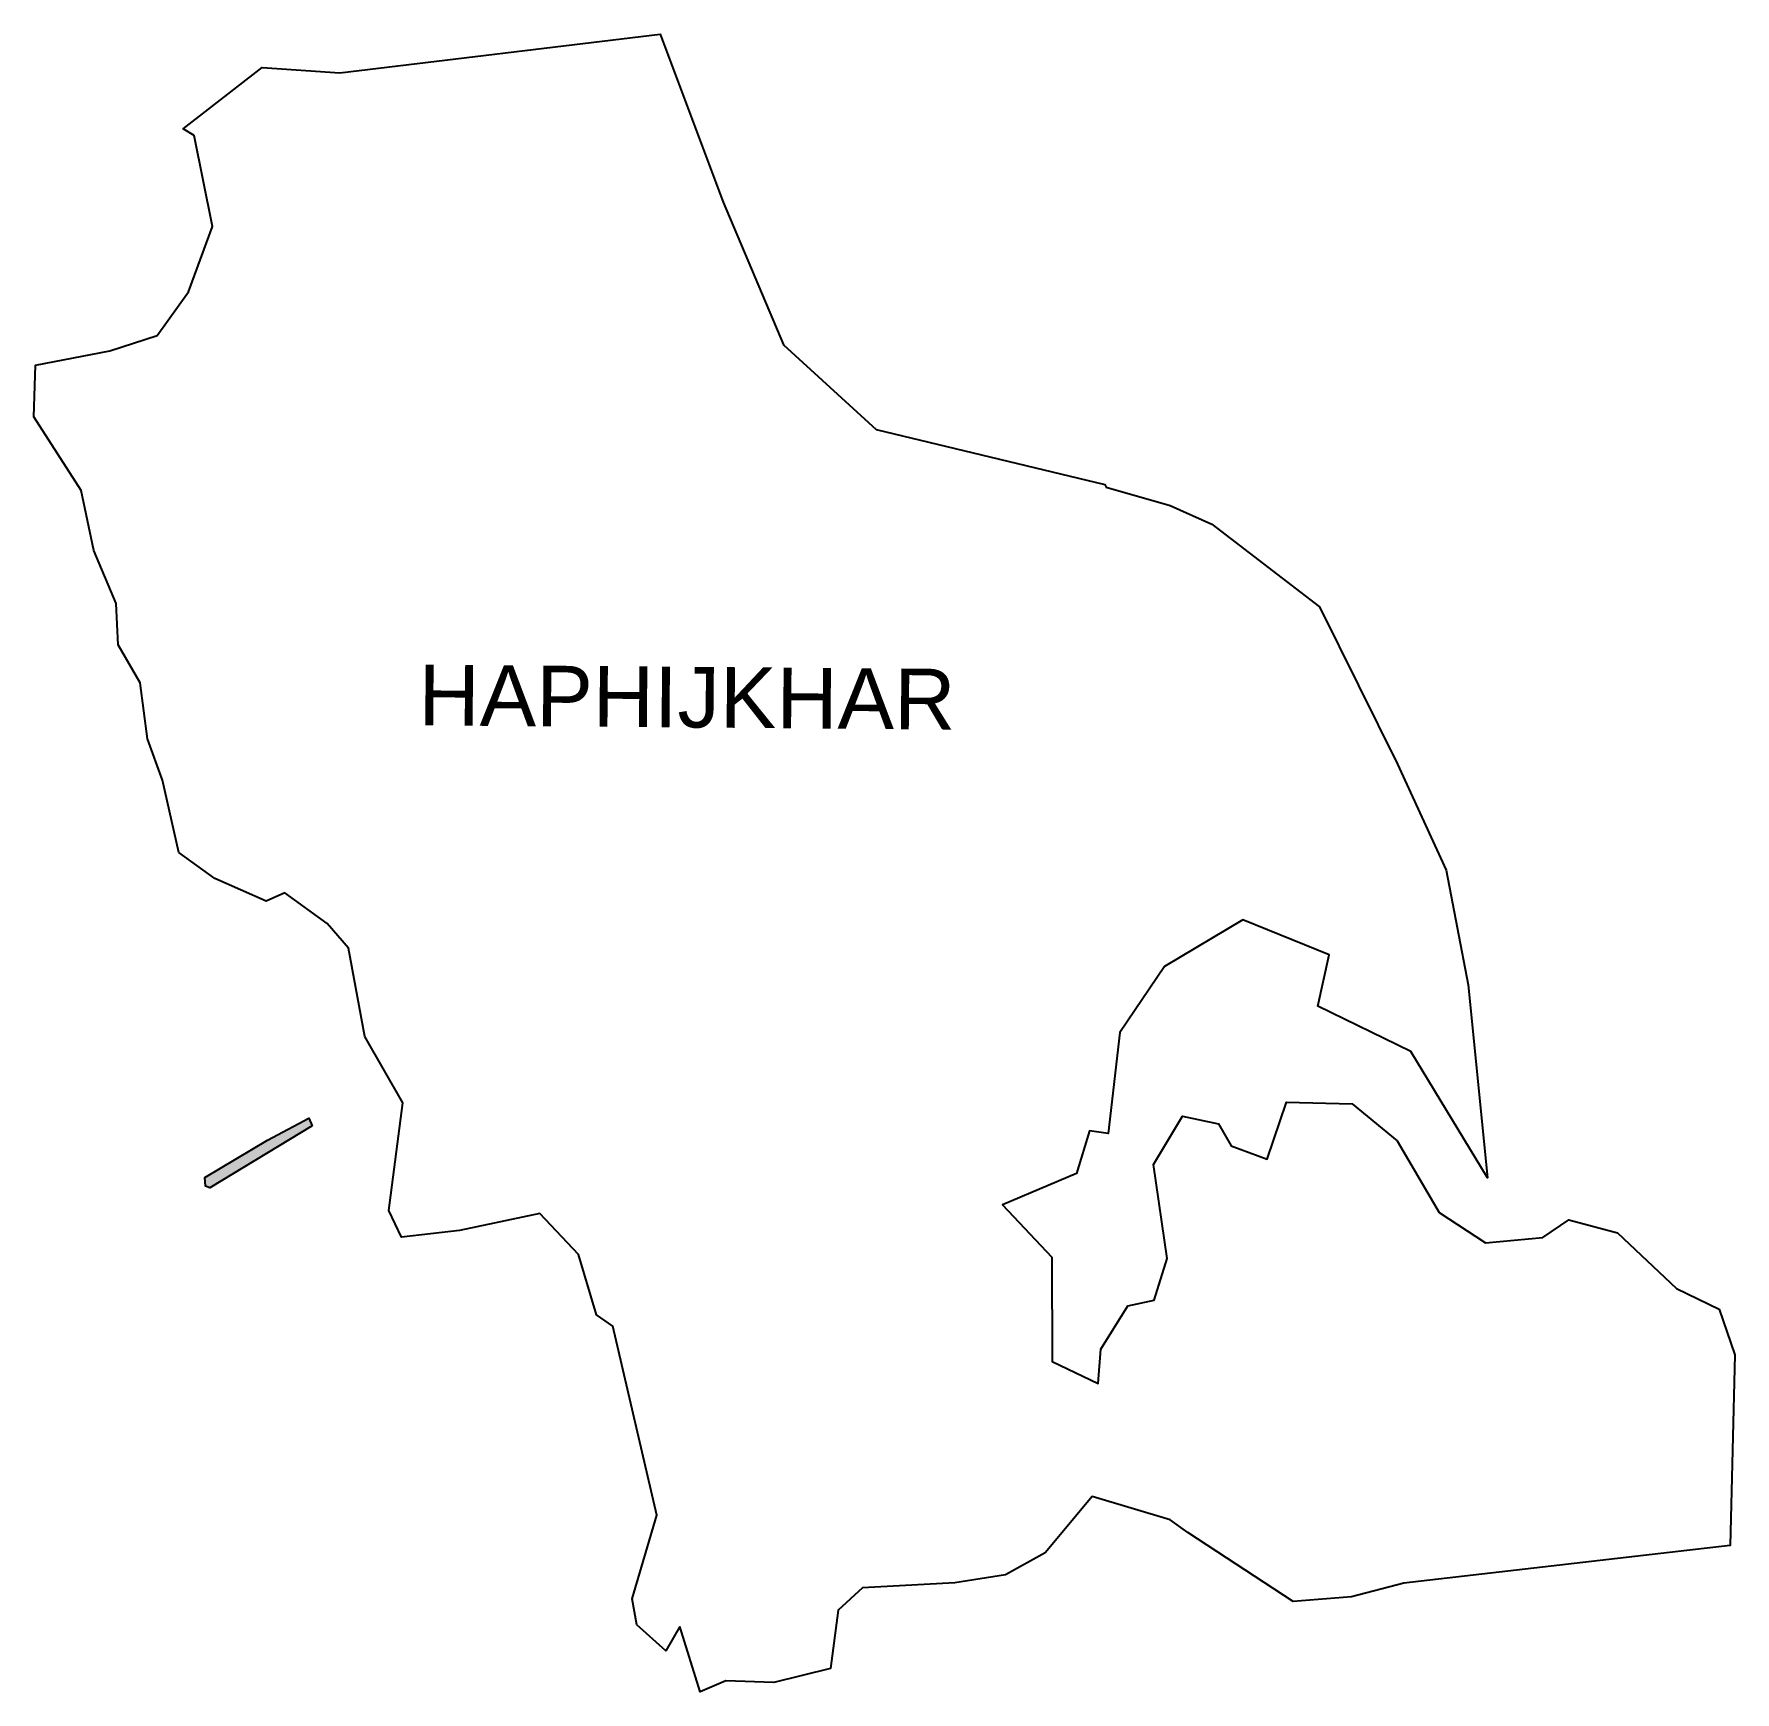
# Model space of a CAD drawing. Header units: metres. Extents: x 286682 to 289245, y 2022556 to 2025054.
import ezdxf

# ---------------------------------------------------------------- set-up
doc = ezdxf.new("R2010")
doc.units = ezdxf.units.M
doc.header["$MEASUREMENT"] = 0
for name, color, linetype in [('BREAKWATER', 6, 'Continuous'), ('village', 3, 'Continuous'), ('VILLAGE NAME', 250, 'Continuous')]:
    doc.layers.add(name, color=color, linetype=linetype)
doc.styles.get("Standard").update_dxf_attribs({"font": 'arial.ttf'})

msp = doc.modelspace()

# ---------------------------------------------------------------- hatches: boundary and pattern name
at = {"layer": 'BREAKWATER'}
h = msp.add_hatch(dxfattribs=at)
h.set_pattern_fill('ESCHER', color=256, scale=0.1)
h.set_pattern_definition([(60, (0, 0), (-3.0479999988, -7e-10), [2.794, -0.254]), (180, (0, 0), (1.524, -2.6396454294), [2.794, -0.254]), (300, (0, 0), (3.0479999988, -7e-10), [2.794, -0.254]), (60, (0.254, 0), (-3.0479999988, -7e-10), [0.508, -2.54]), (300, (0.254, 0), (3.0479999988, -7e-10), [0.508, -2.54]), (60, (-0.127, 0.22), (-3.0479999988, -7e-10), [0.508, -2.54]), (180, (-0.127, 0.22), (1.524, -2.6396454294), [0.508, -2.54]), (300, (-0.127, -0.22), (3.0479999988, -7e-10), [0.508, -2.54]), (180, (-0.127, -0.22), (1.524, -2.6396454294), [0.508, -2.54]), (60, (-1.016, 0), (-3.0479999988, -7e-10), [0.508, -2.54]), (300, (-1.016, 0), (3.0479999988, -7e-10), [0.508, -2.54]), (60, (0.508, -0.88), (-3.0479999988, -7e-10), [0.508, -2.54]), (180, (0.508, -0.88), (1.524, -2.6396454294), [0.508, -2.54]), (300, (0.508, 0.88), (3.0479999988, -7e-10), [0.508, -2.54]), (180, (0.508, 0.88), (1.524, -2.6396454294), [0.508, -2.54]), (0, (0.508, 0.44), (-1.524, 2.6396454294), [1.778, -1.27]), (0, (0.508, -0.44), (-1.524, 2.6396454294), [1.778, -1.27]), (120, (0.127, 0.66), (-3.0479999988, 7e-10), [1.778, -1.27]), (120, (-0.635, 0.22), (-3.0479999988, 7e-10), [1.778, -1.27]), (240, (-0.635, -0.22), (1.5239999988, -2.63964543), [1.778, -1.27]), (240, (0.127, -0.66), (1.5239999988, -2.63964543), [1.778, -1.27])])
h.paths.add_polyline_path([(287101.6, 2023408.7), (286947.2, 2023315.5), (286940.9, 2023318.1), (286939.6, 2023331), (287034.1, 2023387.3), (287096.4, 2023420.5)])

# ---------------------------------------------------------------- linework, layer by layer
at = {"layer": 'BREAKWATER', "flags": 128}
msp.add_lwpolyline([(287101.6, 2023408.7), (286947.2, 2023315.5), (286940.9, 2023318.1), (286939.6, 2023331), (287034.1, 2023387.3), (287096.4, 2023420.5)], close=True, dxfattribs=at)
at = {"layer": 'village', "color": 3, "true_color": 0x00ff00}
msp.add_lwpolyline([(287655.6, 2022654.2), (287634.5, 2022617.8), (287590.4, 2022657), (287583.8, 2022696.3), (287620.6, 2022822.1), (287554.4, 2023106.9), (287530.1, 2023123.8), (287502.7, 2023215), (287444.7, 2023276.5), (287323.5, 2023251.3), (287236.2, 2023241.1), (287217, 2023281.2), (287238.2, 2023443.3), (287180.7, 2023543.6), (287156, 2023676.6), (287124.2, 2023713.6), (287060.2, 2023760.1), (287031.9, 2023747.5), (286954.6, 2023781.5), (286900.3, 2023820.7), (286875.9, 2023929.9), (286853.3, 2023992.1), (286842.4, 2024076.3), (286809, 2024133.5), (286806.1, 2024195.8), (286772.4, 2024276), (286753.3, 2024366.2), (286682.3, 2024477.3), (286684.5, 2024555.3), (286796.7, 2024576.9), (286867.7, 2024599.9), (286915.2, 2024665.8), (286951.4, 2024764.3), (286923.4, 2024901.1), (286907.3, 2024911.4), (287026.1, 2025003.6), (287143.3, 2024995.6), (287626, 2025054.1), (287720.5, 2024800.5), (287811.5, 2024585.7), (287951.2, 2024458.3), (288295.6, 2024375.2), (288297.7, 2024371.3), (288394.4, 2024343.7), (288457, 2024315.4), (288619.2, 2024191.1), (288736.9, 2023953.6), (288810.1, 2023793.9), (288843.5, 2023621.3), (288872.6, 2023330.3), (288757, 2023520.8), (288616.7, 2023589.1), (288634, 2023666.6), (288504, 2023719.5), (288385.9, 2023648.8), (288318.4, 2023549.4), (288300.8, 2023397.4), (288272.5, 2023401.2), (288253.1, 2023336.8), (288141.6, 2023289.9), (288216, 2023211), (288216.6, 2023053.8), (288285.8, 2023020.7), (288289.8, 2023072.5), (288330.3, 2023137.7), (288370.1, 2023145.9), (288389.7, 2023209.1), (288369.3, 2023350.7), (288413, 2023423.2), (288467, 2023412), (288486, 2023378.7), (288540.4, 2023358.5), (288569.7, 2023444.3), (288668.7, 2023441.8), (288736.4, 2023386), (288799.4, 2023278.4), (288869.4, 2023232.4), (288955.6, 2023240.6), (288994.9, 2023267.1), (289068.1, 2023247.8), (289157.2, 2023163.9), (289221.5, 2023132.5), (289245.3, 2023063.8), (289238.1, 2022776.3), (288746.2, 2022719.5), (288667.5, 2022698.9), (288579.7, 2022691.8), (288421, 2022796.2), (288394.3, 2022815.1), (288276.8, 2022850.4), (288206.1, 2022765.2), (288146.3, 2022732.3), (288069.7, 2022720.1), (287930.8, 2022712.8), (287894.1, 2022679.1), (287882.5, 2022591.2), (287797, 2022570.2), (287725, 2022572.6), (287686.3, 2022555.7), (287655.6, 2022654.2)], close=True, dxfattribs=at)

# ---------------------------------------------------------------- texts
at = {"layer": 'VILLAGE NAME', "insert": (287262.1, 2024103.8), "char_height": 91.425, "attachment_point": 1, "rotation": 359.5442}
msp.add_mtext_dynamic_manual_height_columns('{\\fArial|b0|i0|c0|p34;HAPHIJKHAR}', width=661.323, gutter_width=457.1, heights=[0], dxfattribs=at)

doc.saveas('drawing.dxf')
